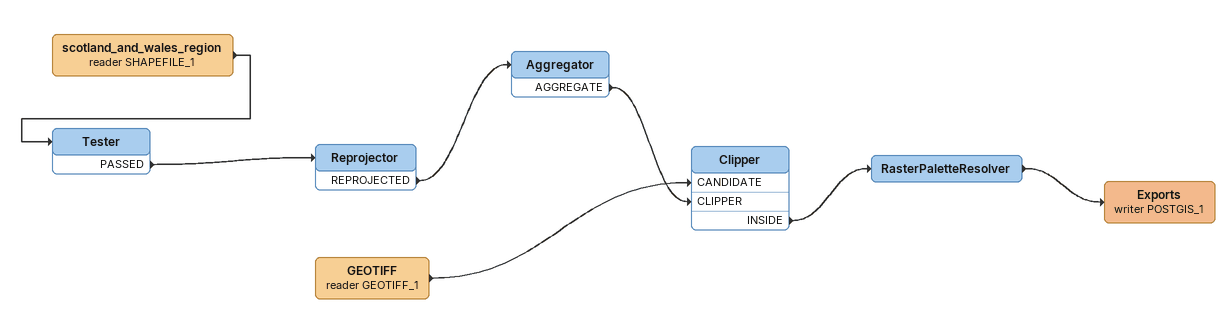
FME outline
scotland_and_wales_region (reader SHAPEFILE_1)
    -> Tester
Tester
    PASSED -> Reprojector
Reprojector
    REPROJECTED -> Aggregator
Aggregator
    AGGREGATE -> Clipper [CLIPPER]
GEOTIFF (reader GEOTIFF_1)
    -> Clipper [CANDIDATE]
Clipper
    INSIDE -> RasterPaletteResolver
RasterPaletteResolver
    -> Exports (writer POSTGIS_1)
Exports (writer POSTGIS_1)
